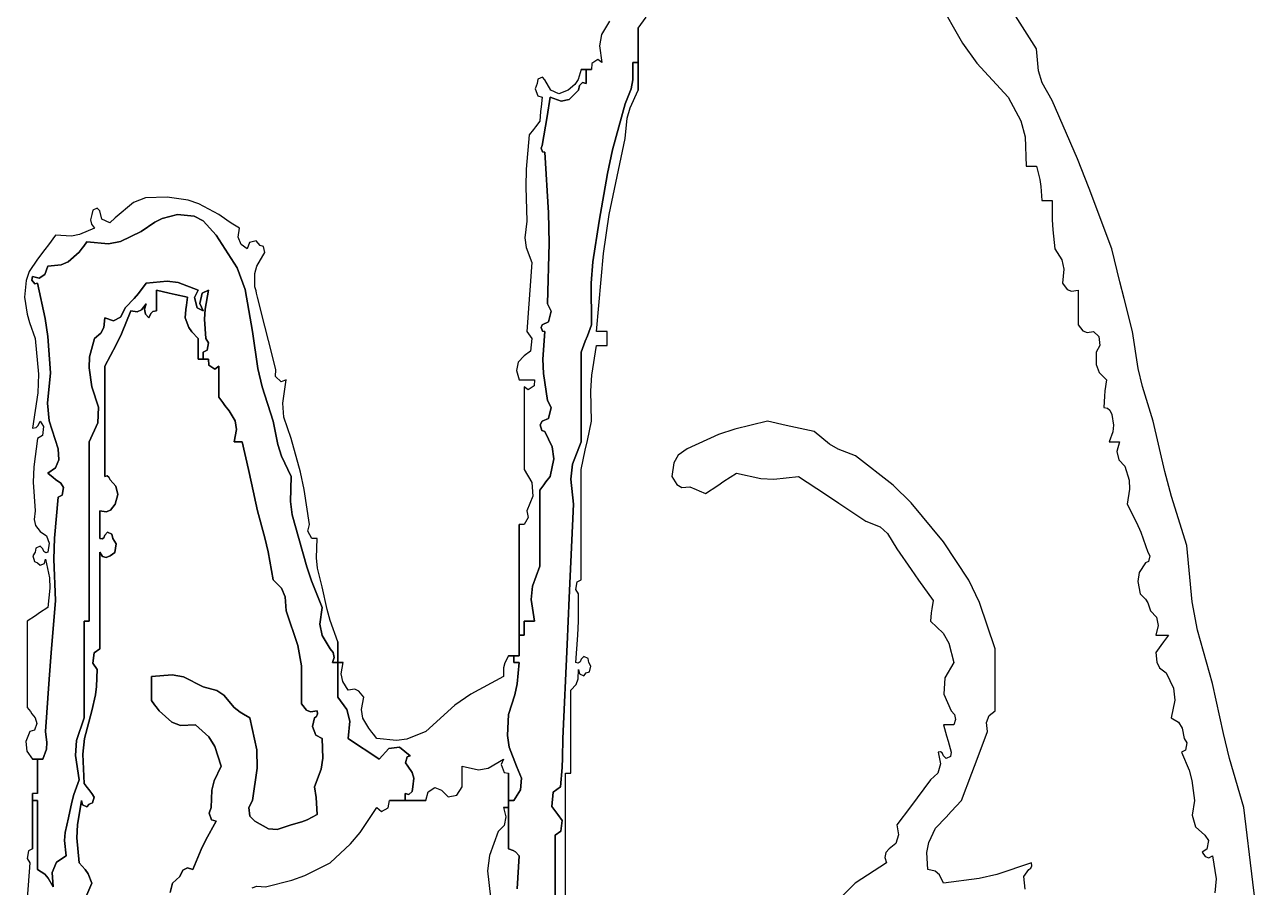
# Model space of a CAD drawing. Extents: x -446699 to 757189, y -606167 to -103070.
# Drawn here: x 82189 to 82951, y -362992 to -362459 of the extents above; entities that cross this region are included whole.
import ezdxf

# ---------------------------------------------------------------- set-up
doc = ezdxf.new("R2010")
doc.units = 0
doc.header["$LTSCALE"] = 1000
doc.header["$MEASUREMENT"] = 0
doc.layers.add('_0', color=7, linetype='Continuous')

# ---------------------------------------------------------------- blocks, each defined once
blk = doc.blocks.new('dianziq11')
for p, q in [((1210008, -133369), (1209595, -132724)), ((1209149, -132948), (1209362, -133321)), ((1206278, -133129), (1206208, -133245)), ((1206527, -133189), (1206598, -133093)), ((1206208, -133245), (1206190, -133343)), ((1206527, -133490), (1206527, -133189)), ((1206527, -133189), (1206527, -133490)), ((1206527, -133490), (1206527, -133189)), ((1206190, -133343), (1206210, -133490)), ((1209362, -133321), (1209487, -133495)), ((1210024, -133563), (1210008, -133369)), ((1206124, -133497), (1206120, -133550)), ((1206176, -133462), (1206124, -133497)), ((1206210, -133490), (1206176, -133462)), ((1206481, -133639), (1206482, -133490)), ((1206482, -133490), (1206481, -133639)), ((1206482, -133490), (1206527, -133490)), ((1206527, -133490), (1206482, -133490)), ((1206482, -133490), (1206527, -133490)), ((1206527, -133490), (1206482, -133490)), ((1206482, -133490), (1206527, -133490)), ((1206527, -133490), (1206482, -133490)), ((1206527, -133731), (1206527, -133490)), ((1206527, -133490), (1206527, -133731)), ((1206527, -133731), (1206527, -133490)), ((1209487, -133495), (1209759, -133791)), ((1206029, -133550), (1206003, -133637)), ((1206075, -133550), (1206029, -133550)), ((1206029, -133550), (1206075, -133550)), ((1206075, -133550), (1206029, -133550)), ((1206120, -133550), (1206075, -133550)), ((1206075, -133550), (1206120, -133550)), ((1206120, -133550), (1206075, -133550)), ((1206075, -133550), (1206075, -133671)), ((1206075, -133671), (1206075, -133550)), ((1206075, -133550), (1206075, -133671)), ((1206075, -133671), (1206075, -133550)), ((1206075, -133550), (1206075, -133671)), ((1206075, -133671), (1206075, -133550)), ((1210055, -133666), (1210024, -133563)), ((1205645, -133671), (1205628, -133719)), ((1205628, -133719), (1205651, -133780)), ((1205652, -133634), (1205645, -133671)), ((1205691, -133617), (1205652, -133634)), ((1205713, -133640), (1205691, -133617)), ((1205765, -133732), (1205713, -133640)), ((1205976, -133680), (1205916, -133731)), ((1206003, -133637), (1205976, -133680)), ((1206014, -133689), (1206007, -133731)), ((1206007, -133731), (1206014, -133689)), ((1206043, -133664), (1206014, -133689)), ((1206014, -133689), (1206043, -133664)), ((1206075, -133671), (1206043, -133664)), ((1206043, -133664), (1206075, -133671)), ((1206414, -133851), (1206466, -133719)), ((1206466, -133719), (1206414, -133851)), ((1206466, -133719), (1206481, -133639)), ((1206481, -133639), (1206466, -133719)), ((1210144, -133821), (1210055, -133666)), ((1205651, -133780), (1205690, -133791)), ((1205690, -133791), (1205681, -133875)), ((1205758, -133791), (1205732, -133960)), ((1205732, -133960), (1205758, -133791)), ((1205855, -133828), (1205758, -133791)), ((1205758, -133791), (1205855, -133828)), ((1205834, -133762), (1205765, -133732)), ((1205916, -133731), (1205834, -133762)), ((1205926, -133811), (1205855, -133828)), ((1205855, -133828), (1205926, -133811)), ((1206007, -133731), (1205926, -133811)), ((1205926, -133811), (1206007, -133731)), ((1206458, -133885), (1206527, -133731)), ((1209759, -133791), (1209871, -133999)), ((1210364, -134330), (1210144, -133821)), ((1205676, -133917), (1205668, -134002)), ((1205681, -133875), (1205676, -133917)), ((1206305, -134253), (1206414, -133851)), ((1206414, -133851), (1206305, -134253)), ((1206433, -133975), (1206458, -133885)), ((1205668, -134002), (1205632, -134050)), ((1205732, -133960), (1205719, -134044)), ((1205719, -134044), (1205732, -133960)), ((1206414, -134152), (1206433, -133975)), ((1209871, -133999), (1209908, -134138)), ((1205577, -134122), (1205551, -134422)), ((1205614, -134074), (1205577, -134122)), ((1205632, -134050), (1205614, -134074)), ((1205719, -134044), (1205690, -134213)), ((1205690, -134213), (1205719, -134044)), ((1209908, -134138), (1209918, -134393)), ((1205690, -134213), (1205680, -134236)), ((1205680, -134236), (1205690, -134213)), ((1205680, -134236), (1205693, -134270)), ((1205693, -134270), (1205680, -134236)), ((1206260, -134459), (1206305, -134253)), ((1206305, -134253), (1206260, -134459)), ((1206275, -134815), (1206414, -134152)), ((1205693, -134270), (1205713, -134273)), ((1205713, -134273), (1205693, -134270)), ((1205713, -134273), (1205745, -134801)), ((1205745, -134801), (1205713, -134273)), ((1210468, -134590), (1210364, -134330)), ((1205551, -134422), (1205547, -134574)), ((1206188, -134875), (1206260, -134459)), ((1206260, -134459), (1206188, -134875)), ((1209918, -134393), (1209954, -134393)), ((1209954, -134393), (1209972, -134393)), ((1209972, -134393), (1210008, -134393)), ((1210008, -134393), (1210037, -134510)), ((1205547, -134574), (1205555, -134875)), ((1210037, -134510), (1210046, -134572)), ((1210046, -134572), (1210053, -134695)), ((1202224, -134670), (1202120, -134711)), ((1202413, -134664), (1202224, -134670)), ((1202598, -134691), (1202413, -134664)), ((1210664, -135116), (1210468, -134590)), ((1201764, -134778), (1201757, -134815)), ((1201802, -134761), (1201764, -134778)), ((1201825, -134785), (1201802, -134761)), ((1201842, -134857), (1201825, -134785)), ((1202120, -134711), (1201960, -134845)), ((1202692, -134722), (1202598, -134691)), ((1202865, -134815), (1202692, -134722)), ((1210053, -134695), (1210089, -134695)), ((1210089, -134695), (1210108, -134695)), ((1210108, -134695), (1210144, -134695)), ((1210144, -134695), (1210145, -134864)), ((1201757, -134815), (1201744, -134862)), ((1201744, -134862), (1201752, -134902)), ((1201752, -134902), (1201780, -134935)), ((1201914, -134889), (1201842, -134857)), ((1201960, -134845), (1201914, -134889)), ((1202306, -134883), (1202186, -134966)), ((1202186, -134966), (1202306, -134883)), ((1202371, -134852), (1202306, -134883)), ((1202306, -134883), (1202371, -134852)), ((1202503, -134815), (1202371, -134852)), ((1202371, -134852), (1202503, -134815)), ((1202649, -134830), (1202503, -134815)), ((1202503, -134815), (1202649, -134830)), ((1202729, -134873), (1202649, -134830)), ((1202649, -134830), (1202729, -134873)), ((1202842, -134996), (1202729, -134873)), ((1202729, -134873), (1202842, -134996)), ((1202935, -134867), (1202865, -134815)), ((1202972, -134891), (1202935, -134867)), ((1203045, -134935), (1202972, -134891)), ((1205555, -134875), (1205539, -135020)), ((1205745, -134801), (1205750, -135068)), ((1205750, -135068), (1205745, -134801)), ((1206132, -135231), (1206188, -134875)), ((1206188, -134875), (1206132, -135231)), ((1206225, -135156), (1206275, -134815)), ((1210145, -134864), (1210150, -134949)), ((1201440, -134996), (1201377, -135080)), ((1201577, -135005), (1201440, -134996)), ((1201649, -134992), (1201577, -135005)), ((1201780, -134935), (1201649, -134992)), ((1202186, -134966), (1202006, -135053)), ((1202006, -135053), (1202186, -134966)), ((1203025, -135283), (1202842, -134996)), ((1202842, -134996), (1203025, -135283)), ((1203035, -135015), (1203045, -134935)), ((1210150, -134949), (1210166, -135116)), ((1201377, -135080), (1201346, -135122)), ((1201671, -135110), (1201644, -135146)), ((1201644, -135146), (1201671, -135110)), ((1201685, -135092), (1201671, -135110)), ((1201671, -135110), (1201685, -135092)), ((1201712, -135056), (1201685, -135092)), ((1201685, -135092), (1201712, -135056)), ((1201903, -135073), (1201712, -135056)), ((1201712, -135056), (1201903, -135073)), ((1202006, -135053), (1201903, -135073)), ((1201903, -135073), (1202006, -135053)), ((1203059, -135079), (1203035, -135015)), ((1203113, -135116), (1203059, -135079)), ((1203134, -135061), (1203113, -135116)), ((1203192, -135046), (1203134, -135061)), ((1203226, -135086), (1203192, -135046)), ((1203254, -135095), (1203226, -135086)), ((1203267, -135147), (1203254, -135095)), ((1205539, -135020), (1205550, -135106)), ((1205550, -135106), (1205600, -135237)), ((1205750, -135068), (1205736, -135598)), ((1205736, -135598), (1205750, -135068)), ((1210166, -135116), (1210229, -135211)), ((1210736, -135405), (1210664, -135116)), ((1201282, -135206), (1201209, -135314)), ((1201346, -135122), (1201282, -135206)), ((1201644, -135146), (1201548, -135230)), ((1201548, -135230), (1201644, -135146)), ((1203197, -135268), (1203249, -135176)), ((1203249, -135176), (1203267, -135147)), ((1206165, -135839), (1206225, -135156)), ((1210229, -135211), (1210247, -135293)), ((1201209, -135314), (1201182, -135393)), ((1201373, -135267), (1201345, -135339)), ((1201345, -135339), (1201373, -135267)), ((1201487, -135257), (1201373, -135267)), ((1201373, -135267), (1201487, -135257)), ((1201548, -135230), (1201487, -135257)), ((1201487, -135257), (1201548, -135230)), ((1203095, -135471), (1203025, -135283)), ((1203025, -135283), (1203095, -135471)), ((1203181, -135333), (1203197, -135268)), ((1203181, -135447), (1203181, -135333)), ((1205600, -135237), (1205582, -135477)), ((1206118, -135415), (1206132, -135231)), ((1206132, -135231), (1206118, -135415)), ((1210247, -135293), (1210234, -135417)), ((1201182, -135393), (1201169, -135538)), ((1201237, -135357), (1201233, -135391)), ((1201233, -135391), (1201237, -135357)), ((1201233, -135391), (1201257, -135423)), ((1201257, -135423), (1201233, -135391)), ((1201297, -135371), (1201237, -135357)), ((1201237, -135357), (1201297, -135371)), ((1201257, -135423), (1201282, -135417)), ((1201282, -135417), (1201257, -135423)), ((1201282, -135417), (1201349, -135724)), ((1201349, -135724), (1201282, -135417)), ((1201345, -135339), (1201297, -135371)), ((1201297, -135371), (1201345, -135339)), ((1202163, -135507), (1202232, -135417)), ((1202232, -135417), (1202163, -135507)), ((1202232, -135417), (1202413, -135398)), ((1202413, -135398), (1202232, -135417)), ((1202413, -135398), (1202509, -135411)), ((1202509, -135411), (1202413, -135398)), ((1202509, -135411), (1202684, -135477)), ((1202684, -135477), (1202509, -135411)), ((1206120, -135779), (1206118, -135415)), ((1206118, -135415), (1206120, -135779)), ((1210234, -135417), (1210276, -135470)), ((1210772, -135550), (1210736, -135405)), ((1201169, -135538), (1201192, -135687)), ((1202051, -135628), (1202127, -135550)), ((1202127, -135550), (1202051, -135628)), ((1202127, -135550), (1202163, -135507)), ((1202163, -135507), (1202127, -135550)), ((1202322, -135550), (1202322, -135477)), ((1202322, -135477), (1202431, -135502)), ((1202431, -135502), (1202322, -135477)), ((1202322, -135477), (1202322, -135550)), ((1202322, -135586), (1202322, -135550)), ((1202322, -135550), (1202322, -135586)), ((1202431, -135502), (1202485, -135514)), ((1202485, -135514), (1202431, -135502)), ((1202485, -135514), (1202593, -135538)), ((1202593, -135538), (1202485, -135514)), ((1202593, -135538), (1202582, -135609)), ((1202582, -135609), (1202593, -135538)), ((1202684, -135477), (1202653, -135541)), ((1202653, -135541), (1202684, -135477)), ((1202653, -135541), (1202675, -135632)), ((1202675, -135632), (1202653, -135541)), ((1202698, -135594), (1202720, -135504)), ((1202720, -135504), (1202698, -135594)), ((1202720, -135504), (1202774, -135477)), ((1202774, -135477), (1202720, -135504)), ((1202774, -135477), (1202745, -135642)), ((1202745, -135642), (1202774, -135477)), ((1203159, -135839), (1203095, -135471)), ((1203095, -135471), (1203159, -135839)), ((1203190, -135484), (1203181, -135447)), ((1203195, -135502), (1203190, -135484)), ((1203204, -135538), (1203195, -135502)), ((1203267, -135791), (1203204, -135538)), ((1205582, -135477), (1205573, -135598)), ((1210276, -135470), (1210313, -135486)), ((1210313, -135486), (1210370, -135477)), ((1210370, -135477), (1210370, -135598)), ((1210845, -135839), (1210772, -135550)), ((1202007, -135713), (1202051, -135628)), ((1202051, -135628), (1202007, -135713)), ((1202015, -135858), (1202096, -135658)), ((1202096, -135658), (1202015, -135858)), ((1202096, -135658), (1202153, -135667)), ((1202153, -135667), (1202096, -135658)), ((1202153, -135667), (1202190, -135650)), ((1202190, -135650), (1202153, -135667)), ((1202190, -135650), (1202232, -135598)), ((1202232, -135598), (1202190, -135650)), ((1202232, -135598), (1202217, -135644)), ((1202217, -135644), (1202232, -135598)), ((1202217, -135644), (1202226, -135687)), ((1202226, -135687), (1202217, -135644)), ((1202290, -135664), (1202322, -135658)), ((1202322, -135658), (1202290, -135664)), ((1202322, -135658), (1202322, -135586)), ((1202322, -135586), (1202322, -135658)), ((1202577, -135646), (1202571, -135718)), ((1202571, -135718), (1202577, -135646)), ((1202582, -135609), (1202577, -135646)), ((1202577, -135646), (1202582, -135609)), ((1202675, -135632), (1202729, -135658)), ((1202729, -135658), (1202675, -135632)), ((1202729, -135658), (1202698, -135594)), ((1202698, -135594), (1202729, -135658)), ((1202745, -135642), (1202740, -135731)), ((1202740, -135731), (1202745, -135642)), ((1205573, -135598), (1205555, -135839)), ((1205736, -135598), (1205769, -135660)), ((1205769, -135660), (1205736, -135598)), ((1210370, -135598), (1210370, -135658)), ((1210370, -135658), (1210370, -135779)), ((1201192, -135687), (1201211, -135761)), ((1201211, -135761), (1201260, -135899)), ((1201349, -135724), (1201372, -135883)), ((1201372, -135883), (1201349, -135724)), ((1201860, -135804), (1201870, -135718)), ((1201870, -135718), (1201860, -135804)), ((1201870, -135718), (1201945, -135744)), ((1201945, -135744), (1201870, -135718)), ((1201945, -135744), (1202007, -135713)), ((1202007, -135713), (1201945, -135744)), ((1202226, -135687), (1202254, -135718)), ((1202254, -135718), (1202226, -135687)), ((1202254, -135718), (1202271, -135681)), ((1202271, -135681), (1202254, -135718)), ((1202271, -135681), (1202290, -135664)), ((1202290, -135664), (1202271, -135681)), ((1202571, -135718), (1202604, -135802)), ((1202604, -135802), (1202571, -135718)), ((1202740, -135731), (1202752, -135899)), ((1202752, -135899), (1202740, -135731)), ((1205745, -135755), (1205690, -135779)), ((1205690, -135779), (1205745, -135755)), ((1205769, -135660), (1205745, -135755)), ((1205745, -135755), (1205769, -135660)), ((1201780, -135899), (1201835, -135854)), ((1201835, -135854), (1201780, -135899)), ((1201835, -135854), (1201860, -135804)), ((1201860, -135804), (1201835, -135854)), ((1201969, -135955), (1202015, -135858)), ((1202015, -135858), (1201969, -135955)), ((1202604, -135802), (1202628, -135841)), ((1202628, -135841), (1202604, -135802)), ((1202628, -135841), (1202684, -135899)), ((1202684, -135899), (1202628, -135841)), ((1203206, -136160), (1203159, -135839)), ((1203159, -135839), (1203206, -136160)), ((1203299, -135917), (1203267, -135791)), ((1205555, -135839), (1205600, -135899)), ((1205690, -135779), (1205680, -135802)), ((1205680, -135802), (1205690, -135779)), ((1205680, -135802), (1205693, -135836)), ((1205693, -135836), (1205680, -135802)), ((1205693, -135836), (1205713, -135839)), ((1205713, -135839), (1205693, -135836)), ((1205713, -135839), (1205695, -136079)), ((1205695, -136079), (1205713, -135839)), ((1206084, -135875), (1206120, -135779)), ((1206120, -135779), (1206084, -135875)), ((1206201, -135839), (1206165, -135839)), ((1206219, -135839), (1206201, -135839)), ((1206256, -135839), (1206219, -135839)), ((1206256, -135887), (1206256, -135839)), ((1210370, -135779), (1210411, -135831)), ((1210411, -135831), (1210449, -135847)), ((1210449, -135847), (1210505, -135839)), ((1210505, -135839), (1210550, -135882)), ((1210895, -136160), (1210845, -135839)), ((1201260, -135899), (1201289, -136210)), ((1201372, -135883), (1201395, -136200)), ((1201395, -136200), (1201372, -135883)), ((1201737, -136058), (1201780, -135899)), ((1201780, -135899), (1201737, -136058)), ((1201870, -136140), (1201969, -135955)), ((1201969, -135955), (1201870, -136140)), ((1202684, -135899), (1202684, -135971)), ((1202684, -135971), (1202684, -135899)), ((1202684, -135971), (1202684, -136008)), ((1202684, -136008), (1202684, -135971)), ((1202752, -135899), (1202776, -135936)), ((1202776, -135936), (1202752, -135899)), ((1202776, -135936), (1202764, -136002)), ((1202764, -136002), (1202776, -135936)), ((1203362, -136170), (1203299, -135917)), ((1205600, -135899), (1205588, -136009)), ((1206029, -136020), (1206066, -135923)), ((1206066, -135923), (1206029, -136020)), ((1206066, -135923), (1206084, -135875)), ((1206084, -135875), (1206066, -135923)), ((1206123, -136219), (1206165, -135959)), ((1206165, -135959), (1206201, -135959)), ((1206201, -135959), (1206219, -135959)), ((1206219, -135959), (1206256, -135959)), ((1206256, -135911), (1206256, -135887)), ((1206256, -135959), (1206256, -135911)), ((1210560, -135960), (1210528, -136020)), ((1210550, -135882), (1210560, -135960)), ((1201732, -136155), (1201737, -136058)), ((1201737, -136058), (1201732, -136155)), ((1202684, -136008), (1202684, -136080)), ((1202684, -136080), (1202684, -136008)), ((1202684, -136080), (1202729, -136080)), ((1202729, -136080), (1202684, -136080)), ((1202684, -136080), (1202729, -136080)), ((1202774, -136080), (1202684, -136080)), ((1202684, -136080), (1202774, -136080)), ((1202774, -136080), (1202684, -136080)), ((1202764, -136002), (1202729, -136020)), ((1202729, -136020), (1202764, -136002)), ((1202729, -136020), (1202729, -136080)), ((1202729, -136080), (1202729, -136020)), ((1202729, -136020), (1202729, -136080)), ((1202729, -136080), (1202729, -136020)), ((1202729, -136020), (1202729, -136080)), ((1202729, -136080), (1202729, -136020)), ((1202729, -136080), (1202774, -136080)), ((1202774, -136080), (1202729, -136080)), ((1202729, -136080), (1202774, -136080)), ((1202774, -136080), (1202779, -136133)), ((1202779, -136133), (1202774, -136080)), ((1205532, -136050), (1205481, -136105)), ((1205588, -136009), (1205532, -136050)), ((1205695, -136079), (1205700, -136205)), ((1205700, -136205), (1205695, -136079)), ((1206029, -136333), (1206029, -136020)), ((1206029, -136020), (1206029, -136333)), ((1210528, -136020), (1210528, -136127)), ((1201757, -136321), (1201732, -136155)), ((1201732, -136155), (1201757, -136321)), ((1201870, -136525), (1201870, -136140)), ((1201870, -136140), (1201870, -136525)), ((1202779, -136133), (1202830, -136168)), ((1202830, -136168), (1202779, -136133)), ((1202830, -136168), (1202865, -136140)), ((1202865, -136140), (1202830, -136168)), ((1202865, -136140), (1202865, -136248)), ((1202865, -136248), (1202865, -136140)), ((1203243, -136320), (1203206, -136160)), ((1203206, -136160), (1203243, -136320)), ((1203360, -136230), (1203362, -136170)), ((1205481, -136105), (1205465, -136178)), ((1205465, -136178), (1205487, -136260)), ((1210528, -136127), (1210554, -136195)), ((1210554, -136195), (1210618, -136260)), ((1210932, -136319), (1210895, -136160)), ((1201289, -136210), (1201285, -136375)), ((1201395, -136200), (1201368, -136465)), ((1201368, -136465), (1201395, -136200)), ((1202865, -136248), (1202865, -136303)), ((1202865, -136303), (1202865, -136248)), ((1202865, -136303), (1202865, -136411)), ((1202865, -136411), (1202865, -136303)), ((1203409, -136279), (1203360, -136230)), ((1203452, -136260), (1203409, -136279)), ((1203423, -136463), (1203452, -136260)), ((1205487, -136260), (1205541, -136260)), ((1205541, -136260), (1205568, -136260)), ((1205568, -136260), (1205623, -136260)), ((1205623, -136260), (1205618, -136314)), ((1205700, -136205), (1205736, -136441)), ((1205736, -136441), (1205700, -136205)), ((1206114, -136356), (1206123, -136219)), ((1210618, -136260), (1210605, -136356)), ((1201285, -136375), (1201237, -136682)), ((1201815, -136498), (1201757, -136321)), ((1201757, -136321), (1201815, -136498)), ((1202865, -136411), (1202901, -136459)), ((1202901, -136459), (1202865, -136411)), ((1203339, -136622), (1203243, -136320)), ((1203243, -136320), (1203339, -136622)), ((1205567, -136348), (1205532, -136321)), ((1205532, -136321), (1205532, -136610)), ((1205618, -136314), (1205567, -136348)), ((1206029, -136489), (1206029, -136333)), ((1206029, -136333), (1206029, -136489)), ((1206120, -136622), (1206114, -136356)), ((1210601, -136404), (1210596, -136501)), ((1210605, -136356), (1210601, -136404)), ((1211025, -136622), (1210932, -136319)), ((1201368, -136465), (1201384, -136617)), ((1201384, -136617), (1201368, -136465)), ((1201808, -136637), (1201815, -136498)), ((1201815, -136498), (1201808, -136637)), ((1202901, -136459), (1202919, -136483)), ((1202919, -136483), (1202901, -136459)), ((1202919, -136483), (1202955, -136532)), ((1202955, -136532), (1202919, -136483)), ((1203434, -136585), (1203423, -136463)), ((1205736, -136441), (1205769, -136503)), ((1205769, -136503), (1205736, -136441)), ((1205769, -136503), (1205745, -136598)), ((1205745, -136598), (1205769, -136503)), ((1206029, -136803), (1206029, -136489)), ((1206029, -136489), (1206029, -136803)), ((1210596, -136501), (1210628, -136507)), ((1210628, -136507), (1210647, -136524)), ((1201288, -136659), (1201305, -136622)), ((1201305, -136622), (1201335, -136668)), ((1201384, -136617), (1201463, -136863)), ((1201463, -136863), (1201384, -136617)), ((1201870, -136718), (1201870, -136525)), ((1201870, -136525), (1201870, -136718)), ((1202955, -136532), (1203008, -136618)), ((1203008, -136618), (1202955, -136532)), ((1203008, -136618), (1203021, -136695)), ((1203021, -136695), (1203008, -136618)), ((1203380, -136825), (1203339, -136622)), ((1203339, -136622), (1203380, -136825)), ((1203498, -136772), (1203434, -136585)), ((1205532, -136610), (1205532, -136754)), ((1205690, -136622), (1205672, -136652)), ((1205672, -136652), (1205690, -136622)), ((1205745, -136598), (1205690, -136622)), ((1205690, -136622), (1205745, -136598)), ((1206084, -136790), (1206120, -136622)), ((1207657, -136622), (1207372, -136690)), ((1207820, -136658), (1207657, -136622)), ((1210647, -136524), (1210664, -136562)), ((1210664, -136562), (1210678, -136657)), ((1211127, -137062), (1211025, -136622)), ((1201237, -136682), (1201269, -136676)), ((1201269, -136676), (1201288, -136659)), ((1201335, -136668), (1201324, -136745)), ((1201734, -136803), (1201808, -136637)), ((1201808, -136637), (1201734, -136803)), ((1201870, -137104), (1201870, -136718)), ((1201870, -136718), (1201870, -137104)), ((1203021, -136695), (1203000, -136803)), ((1203000, -136803), (1203021, -136695)), ((1205672, -136652), (1205685, -136703)), ((1205685, -136703), (1205672, -136652)), ((1205685, -136703), (1205713, -136712)), ((1205713, -136712), (1205685, -136703)), ((1205713, -136712), (1205778, -136845)), ((1205778, -136845), (1205713, -136712)), ((1207372, -136690), (1207230, -136739)), ((1207901, -136676), (1207820, -136658)), ((1208064, -136712), (1207901, -136676)), ((1208199, -136822), (1208064, -136712)), ((1210673, -136715), (1210641, -136803)), ((1210678, -136657), (1210673, -136715)), ((1201282, -136772), (1201248, -137021)), ((1201324, -136745), (1201282, -136772)), ((1201734, -137429), (1201734, -136803)), ((1201734, -136803), (1201734, -137429)), ((1203000, -136803), (1203027, -136803)), ((1203027, -136803), (1203000, -136803)), ((1203027, -136803), (1203041, -136803)), ((1203041, -136803), (1203027, -136803)), ((1203041, -136803), (1203068, -136803)), ((1203068, -136803), (1203041, -136803)), ((1203068, -136803), (1203124, -137043)), ((1203124, -137043), (1203068, -136803)), ((1203413, -136926), (1203380, -136825)), ((1203380, -136825), (1203413, -136926)), ((1203578, -137066), (1203498, -136772)), ((1205532, -136754), (1205532, -137043)), ((1205955, -136998), (1206029, -136803)), ((1206029, -136803), (1205955, -136998)), ((1206066, -136875), (1206084, -136790)), ((1207230, -136739), (1206956, -136863)), ((1208274, -136866), (1208199, -136822)), ((1210641, -136803), (1210677, -136803)), ((1210677, -136803), (1210695, -136803)), ((1210695, -136803), (1210731, -136803)), ((1210731, -136803), (1210710, -136885)), ((1201463, -136863), (1201468, -136960)), ((1201468, -136960), (1201463, -136863)), ((1203498, -137104), (1203413, -136926)), ((1203413, -136926), (1203498, -137104)), ((1205778, -136845), (1205790, -136951)), ((1205790, -136951), (1205778, -136845)), ((1206029, -137043), (1206066, -136875)), ((1206876, -136919), (1206839, -136986)), ((1206956, -136863), (1206876, -136919)), ((1208426, -136923), (1208274, -136866)), ((1208755, -137179), (1208426, -136923)), ((1210710, -136885), (1210725, -136958)), ((1201248, -137021), (1201243, -137153)), ((1201438, -137030), (1201373, -137074)), ((1201373, -137074), (1201438, -137030)), ((1201468, -136960), (1201438, -137030)), ((1201438, -137030), (1201468, -136960)), ((1203124, -137043), (1203151, -137163)), ((1203151, -137163), (1203124, -137043)), ((1205532, -137043), (1205599, -137158)), ((1205790, -136951), (1205758, -137104)), ((1205758, -137104), (1205790, -136951)), ((1205939, -137127), (1205955, -136998)), ((1205955, -136998), (1205939, -137127)), ((1206029, -137429), (1206029, -137043)), ((1206839, -136986), (1206821, -137104)), ((1210725, -136958), (1210777, -137013)), ((1210777, -137013), (1210815, -137136)), ((1201243, -137153), (1201260, -137405)), ((1201373, -137074), (1201417, -137112)), ((1201417, -137112), (1201373, -137074)), ((1201417, -137112), (1201439, -137131)), ((1201439, -137131), (1201417, -137112)), ((1201439, -137131), (1201486, -137164)), ((1201486, -137164), (1201439, -137131)), ((1201486, -137164), (1201510, -137201)), ((1201510, -137201), (1201486, -137164)), ((1201890, -137100), (1201870, -137104)), ((1201870, -137104), (1201890, -137100)), ((1201905, -137110), (1201890, -137100)), ((1201890, -137100), (1201905, -137110)), ((1201915, -137134), (1201905, -137110)), ((1201905, -137110), (1201915, -137134)), ((1201966, -137189), (1201915, -137134)), ((1201915, -137134), (1201966, -137189)), ((1203151, -137163), (1203204, -137405)), ((1203204, -137405), (1203151, -137163)), ((1203492, -137323), (1203498, -137104)), ((1203498, -137104), (1203492, -137323)), ((1203610, -137219), (1203578, -137066)), ((1205599, -137158), (1205607, -137277)), ((1205722, -137152), (1205704, -137176)), ((1205704, -137176), (1205722, -137152)), ((1205758, -137104), (1205722, -137152)), ((1205722, -137152), (1205758, -137104)), ((1205962, -137345), (1205939, -137127)), ((1205939, -137127), (1205962, -137345)), ((1206821, -137104), (1206865, -137174)), ((1207223, -137182), (1207277, -137145)), ((1207277, -137145), (1207386, -137074)), ((1207386, -137074), (1207600, -137121)), ((1207600, -137121), (1207712, -137127)), ((1207712, -137127), (1207928, -137104)), ((1207928, -137104), (1208164, -137260)), ((1210815, -137136), (1210820, -137215)), ((1211186, -137280), (1211127, -137062)), ((1201498, -137267), (1201463, -137284)), ((1201463, -137284), (1201498, -137267)), ((1201510, -137201), (1201498, -137267)), ((1201498, -137267), (1201510, -137201)), ((1201960, -137345), (1201982, -137262)), ((1201982, -137262), (1201960, -137345)), ((1201982, -137262), (1201966, -137189)), ((1201966, -137189), (1201982, -137262)), ((1203656, -137525), (1203610, -137219)), ((1205704, -137176), (1205668, -137224)), ((1205668, -137224), (1205704, -137176)), ((1205668, -137224), (1205668, -137489)), ((1205668, -137489), (1205668, -137224)), ((1206865, -137174), (1206910, -137200)), ((1206910, -137200), (1206979, -137194)), ((1206979, -137194), (1207033, -137218)), ((1207033, -137218), (1207060, -137230)), ((1207060, -137230), (1207115, -137254)), ((1207115, -137254), (1207223, -137182)), ((1208164, -137260), (1208281, -137338)), ((1208912, -137333), (1208755, -137179)), ((1210820, -137215), (1210799, -137345)), ((1201463, -137284), (1201430, -137643)), ((1201430, -137643), (1201463, -137284)), ((1201919, -137397), (1201960, -137345)), ((1201960, -137345), (1201919, -137397)), ((1203507, -137440), (1203492, -137323)), ((1203492, -137323), (1203507, -137440)), ((1205607, -137277), (1205555, -137405)), ((1205925, -138164), (1205962, -137345)), ((1205962, -137345), (1205925, -138164)), ((1208281, -137338), (1208516, -137495)), ((1209194, -137676), (1208912, -137333)), ((1210799, -137345), (1210881, -137505)), ((1211319, -137706), (1211186, -137280)), ((1201260, -137405), (1201252, -137480)), ((1201252, -137480), (1201265, -137531)), ((1201734, -137742), (1201734, -137429)), ((1201734, -137429), (1201734, -137742)), ((1201825, -137501), (1201825, -137405)), ((1201825, -137405), (1201882, -137413)), ((1201882, -137413), (1201825, -137405)), ((1201825, -137405), (1201825, -137501)), ((1201882, -137413), (1201919, -137397)), ((1201919, -137397), (1201882, -137413)), ((1203204, -137405), (1203268, -137641)), ((1203268, -137641), (1203204, -137405)), ((1203565, -137646), (1203507, -137440)), ((1203507, -137440), (1203565, -137646)), ((1205566, -137463), (1205532, -137524)), ((1205555, -137405), (1205566, -137463)), ((1206029, -137622), (1206029, -137429)), ((1201265, -137531), (1201305, -137586)), ((1201305, -137586), (1201359, -137622)), ((1201825, -137549), (1201825, -137501)), ((1201825, -137501), (1201825, -137549)), ((1201825, -137646), (1201825, -137549)), ((1201825, -137549), (1201825, -137646)), ((1201892, -137592), (1201870, -137616)), ((1201870, -137616), (1201892, -137592)), ((1201931, -137609), (1201892, -137592)), ((1201892, -137592), (1201931, -137609)), ((1203643, -137583), (1203656, -137525)), ((1203678, -137645), (1203643, -137583)), ((1205532, -137524), (1205487, -137525)), ((1205487, -137525), (1205487, -138489)), ((1205487, -138489), (1205487, -137525)), ((1205487, -137525), (1205487, -138489)), ((1205668, -137489), (1205668, -137622)), ((1205668, -137622), (1205668, -137489)), ((1208516, -137495), (1208641, -137544)), ((1208641, -137544), (1208706, -137601)), ((1210881, -137505), (1210918, -137591)), ((1210918, -137591), (1210980, -137766)), ((1201359, -137622), (1201383, -137687)), ((1201383, -137687), (1201373, -137766)), ((1201430, -137643), (1201425, -137827)), ((1201425, -137827), (1201430, -137643)), ((1201845, -137649), (1201825, -137646)), ((1201825, -137646), (1201845, -137649)), ((1201860, -137639), (1201845, -137649)), ((1201845, -137649), (1201860, -137639)), ((1201870, -137616), (1201860, -137639)), ((1201860, -137639), (1201870, -137616)), ((1201938, -137646), (1201931, -137609)), ((1201931, -137609), (1201938, -137646)), ((1201968, -137692), (1201938, -137646)), ((1201938, -137646), (1201968, -137692)), ((1201956, -137769), (1201968, -137692)), ((1201968, -137692), (1201956, -137769)), ((1203268, -137641), (1203296, -137762)), ((1203296, -137762), (1203268, -137641)), ((1203633, -137894), (1203565, -137646)), ((1203565, -137646), (1203633, -137894)), ((1203724, -137646), (1203678, -137645)), ((1203719, -137816), (1203724, -137646)), ((1205668, -137622), (1205668, -137887)), ((1205668, -137887), (1205668, -137622)), ((1206029, -138007), (1206029, -137622)), ((1208706, -137601), (1208787, -137736)), ((1209415, -138010), (1209194, -137676)), ((1201260, -137766), (1201242, -137796)), ((1201242, -137796), (1201254, -137847)), ((1201267, -137729), (1201260, -137766)), ((1201305, -137712), (1201267, -137729)), ((1201327, -137736), (1201305, -137712)), ((1201337, -137760), (1201327, -137736)), ((1201353, -137770), (1201337, -137760)), ((1201373, -137766), (1201353, -137770)), ((1201734, -138368), (1201734, -137742)), ((1201734, -137742), (1201734, -138368)), ((1201825, -138103), (1201825, -137766)), ((1201825, -137766), (1201850, -137803)), ((1201850, -137803), (1201825, -137766)), ((1201825, -137766), (1201825, -138103)), ((1201850, -137803), (1201880, -137813)), ((1201880, -137813), (1201850, -137803)), ((1201880, -137813), (1201915, -137796)), ((1201915, -137796), (1201880, -137813)), ((1201915, -137796), (1201956, -137769)), ((1201956, -137769), (1201915, -137796)), ((1203296, -137762), (1203339, -138007)), ((1203339, -138007), (1203296, -137762)), ((1208787, -137736), (1208913, -137918)), ((1210980, -137766), (1210998, -137796)), ((1210998, -137796), (1210985, -137847)), ((1211366, -138199), (1211319, -137706)), ((1201254, -137847), (1201282, -137857)), ((1201282, -137857), (1201304, -137880)), ((1201304, -137880), (1201343, -137863)), ((1201343, -137863), (1201350, -137826)), ((1201350, -137826), (1201385, -137989)), ((1201425, -137827), (1201440, -138188)), ((1201440, -138188), (1201425, -137827)), ((1203674, -138016), (1203633, -137894)), ((1203633, -137894), (1203674, -138016)), ((1203728, -137906), (1203719, -137816)), ((1203769, -138067), (1203728, -137906)), ((1205668, -137887), (1205605, -138062)), ((1205605, -138062), (1205668, -137887)), ((1208913, -137918), (1208976, -138009)), ((1210958, -137857), (1210905, -137943)), ((1210985, -137847), (1210958, -137857)), ((1201385, -137989), (1201390, -138081)), ((1203339, -138007), (1203414, -138081)), ((1203414, -138081), (1203339, -138007)), ((1203769, -138248), (1203674, -138016)), ((1203674, -138016), (1203769, -138248)), ((1205982, -138090), (1205994, -138024)), ((1205994, -138024), (1206029, -138007)), ((1208976, -138009), (1209104, -138188)), ((1209509, -138204), (1209415, -138010)), ((1210905, -137943), (1210892, -138020)), ((1210892, -138020), (1210912, -138128)), ((1201390, -138081), (1201373, -138248)), ((1201825, -138272), (1201825, -138103)), ((1201825, -138103), (1201825, -138272)), ((1203414, -138081), (1203445, -138155)), ((1203445, -138155), (1203414, -138081)), ((1203812, -138265), (1203769, -138067)), ((1205605, -138062), (1205594, -138178)), ((1205594, -138178), (1205605, -138062)), ((1206007, -138128), (1205982, -138090)), ((1206006, -138369), (1206007, -138128)), ((1210912, -138128), (1210958, -138175)), ((1201440, -138188), (1201401, -138645)), ((1201401, -138645), (1201440, -138188)), ((1203445, -138155), (1203452, -138278)), ((1203452, -138278), (1203445, -138155)), ((1205594, -138178), (1205623, -138368)), ((1205623, -138368), (1205594, -138178)), ((1205907, -138573), (1205925, -138164)), ((1205925, -138164), (1205907, -138573)), ((1209104, -138188), (1209092, -138259)), ((1209646, -138609), (1209509, -138204)), ((1210958, -138175), (1210978, -138208)), ((1210978, -138208), (1211003, -138278)), ((1211413, -138446), (1211366, -138199)), ((1201264, -138320), (1201192, -138368)), ((1201300, -138296), (1201264, -138320)), ((1201373, -138248), (1201300, -138296)), ((1201825, -138609), (1201825, -138272)), ((1201825, -138272), (1201825, -138609)), ((1203452, -138278), (1203556, -138581)), ((1203556, -138581), (1203452, -138278)), ((1203748, -138394), (1203769, -138248)), ((1203769, -138248), (1203748, -138394)), ((1203839, -138363), (1203812, -138265)), ((1209088, -138296), (1209081, -138368)), ((1209092, -138259), (1209088, -138296)), ((1211003, -138278), (1211054, -138333)), ((1211054, -138333), (1211070, -138406)), ((1201192, -138368), (1201192, -138670)), ((1201689, -138706), (1201689, -138368)), ((1201689, -138368), (1201707, -138368)), ((1201707, -138368), (1201689, -138368)), ((1201689, -138368), (1201689, -138706)), ((1201707, -138368), (1201716, -138368)), ((1201716, -138368), (1201707, -138368)), ((1201716, -138368), (1201734, -138368)), ((1201734, -138368), (1201716, -138368)), ((1203767, -138493), (1203748, -138394)), ((1203748, -138394), (1203767, -138493)), ((1203904, -138549), (1203839, -138363)), ((1205568, -138368), (1205532, -138368)), ((1205532, -138368), (1205532, -138417)), ((1205532, -138417), (1205532, -138368)), ((1205532, -138368), (1205568, -138368)), ((1205532, -138417), (1205532, -138441)), ((1205532, -138441), (1205532, -138417)), ((1205532, -138441), (1205532, -138489)), ((1205532, -138489), (1205532, -138441)), ((1205586, -138368), (1205568, -138368)), ((1205568, -138368), (1205586, -138368)), ((1205623, -138368), (1205586, -138368)), ((1205586, -138368), (1205623, -138368)), ((1206001, -138490), (1206006, -138369)), ((1209081, -138368), (1209193, -138472)), ((1211070, -138406), (1211048, -138489)), ((1211545, -138911), (1211413, -138446)), ((1203837, -138609), (1203767, -138493)), ((1203767, -138493), (1203837, -138609)), ((1203904, -138730), (1203904, -138549)), ((1203904, -138549), (1203904, -138730)), ((1203904, -138730), (1203904, -138549)), ((1205532, -138489), (1205487, -138489)), ((1205487, -138489), (1205532, -138489)), ((1205532, -138489), (1205487, -138489)), ((1205487, -138489), (1205487, -138670)), ((1205487, -138670), (1205487, -138489)), ((1205487, -138489), (1205487, -138670)), ((1205487, -138489), (1205532, -138489)), ((1205532, -138489), (1205487, -138489)), ((1205487, -138489), (1205532, -138489)), ((1205984, -138730), (1206001, -138490)), ((1209193, -138472), (1209242, -138559)), ((1209242, -138559), (1209285, -138730)), ((1211048, -138489), (1211093, -138489)), ((1211093, -138489), (1211116, -138489)), ((1211116, -138549), (1211093, -138579)), ((1211116, -138489), (1211161, -138489)), ((1211161, -138489), (1211116, -138549)), ((1201192, -138670), (1201192, -138820)), ((1201401, -138645), (1201383, -138874)), ((1201383, -138874), (1201401, -138645)), ((1201765, -138736), (1201776, -138644)), ((1201776, -138644), (1201765, -138736)), ((1201776, -138644), (1201825, -138609)), ((1201825, -138609), (1201776, -138644)), ((1203556, -138581), (1203586, -138758)), ((1203586, -138758), (1203556, -138581)), ((1203865, -138641), (1203837, -138609)), ((1203837, -138609), (1203865, -138641)), ((1203873, -138684), (1203865, -138641)), ((1203865, -138641), (1203873, -138684)), ((1205396, -138670), (1205363, -138732)), ((1205442, -138670), (1205396, -138670)), ((1205396, -138670), (1205442, -138670)), ((1205442, -138670), (1205396, -138670)), ((1205487, -138670), (1205442, -138670)), ((1205442, -138670), (1205487, -138670)), ((1205487, -138670), (1205442, -138670)), ((1205442, -138670), (1205442, -138730)), ((1205442, -138730), (1205442, -138670)), ((1205442, -138670), (1205442, -138730)), ((1205442, -138730), (1205442, -138670)), ((1205442, -138670), (1205442, -138730)), ((1205442, -138730), (1205442, -138670)), ((1205871, -139392), (1205907, -138573)), ((1205907, -138573), (1205871, -139392)), ((1209646, -138826), (1209646, -138609)), ((1211093, -138579), (1211048, -138640)), ((1211048, -138640), (1211057, -138726)), ((1201689, -138874), (1201689, -138706)), ((1201689, -138706), (1201689, -138874)), ((1201802, -138790), (1201765, -138736)), ((1201765, -138736), (1201802, -138790)), ((1203586, -138758), (1203588, -139091)), ((1203588, -139091), (1203586, -138758)), ((1203859, -138730), (1203873, -138684)), ((1203873, -138684), (1203859, -138730)), ((1203904, -138730), (1203859, -138730)), ((1203859, -138730), (1203904, -138730)), ((1203904, -138730), (1203859, -138730)), ((1203859, -138730), (1203904, -138730)), ((1203904, -138730), (1203859, -138730)), ((1203859, -138730), (1203904, -138730)), ((1203950, -138730), (1203904, -138730)), ((1203904, -138730), (1203950, -138730)), ((1203950, -138730), (1203904, -138730)), ((1203904, -138730), (1203904, -139031)), ((1203904, -139031), (1203904, -138730)), ((1203904, -138730), (1203904, -139031)), ((1203904, -139031), (1203904, -138730)), ((1203904, -138730), (1203904, -139031)), ((1203904, -139031), (1203904, -138730)), ((1203935, -138827), (1203950, -138730)), ((1205353, -138774), (1205351, -138850)), ((1205363, -138732), (1205353, -138774)), ((1205442, -138730), (1205460, -138730)), ((1205460, -138730), (1205442, -138730)), ((1205460, -138730), (1205469, -138730)), ((1205469, -138730), (1205460, -138730)), ((1205469, -138730), (1205487, -138730)), ((1205487, -138730), (1205469, -138730)), ((1205487, -138730), (1205471, -138916)), ((1205471, -138916), (1205487, -138730)), ((1206004, -138734), (1205984, -138730)), ((1206020, -138723), (1206004, -138734)), ((1206029, -138700), (1206020, -138723)), ((1206052, -138676), (1206029, -138700)), ((1206090, -138693), (1206052, -138676)), ((1206097, -138730), (1206090, -138693)), ((1206115, -138760), (1206097, -138730)), ((1206102, -138811), (1206115, -138760)), ((1209285, -138730), (1209206, -138863)), ((1211057, -138726), (1211082, -138776)), ((1211082, -138776), (1211138, -138820)), ((1201192, -138820), (1201192, -139121)), ((1201383, -138874), (1201350, -139332)), ((1201350, -139332), (1201383, -138874)), ((1201689, -139212), (1201689, -138874)), ((1201689, -138874), (1201689, -139212)), ((1201797, -138937), (1201802, -138790)), ((1201802, -138790), (1201797, -138937)), ((1202459, -138836), (1202277, -138850)), ((1202277, -138850), (1202459, -138836)), ((1202277, -138850), (1202277, -138935)), ((1202277, -138935), (1202277, -138850)), ((1202558, -138855), (1202459, -138836)), ((1202459, -138836), (1202558, -138855)), ((1202729, -138941), (1202558, -138855)), ((1202558, -138855), (1202729, -138941)), ((1203948, -138894), (1203935, -138827)), ((1205351, -138850), (1205066, -139004)), ((1205986, -138920), (1206005, -138871)), ((1206005, -138871), (1206007, -138790)), ((1206007, -138790), (1206014, -138827)), ((1206014, -138827), (1206052, -138844)), ((1206052, -138844), (1206075, -138820)), ((1206075, -138820), (1206102, -138811)), ((1209206, -138863), (1209198, -139005)), ((1209646, -138935), (1209646, -138826)), ((1211138, -138820), (1211204, -138953)), ((1201788, -139011), (1201797, -138937)), ((1201797, -138937), (1201788, -139011)), ((1202277, -138935), (1202277, -138977)), ((1202277, -138977), (1202277, -138935)), ((1202277, -138977), (1202277, -139061)), ((1202277, -139061), (1202277, -138977)), ((1202848, -138972), (1202729, -138941)), ((1202729, -138941), (1202848, -138972)), ((1202910, -139013), (1202848, -138972)), ((1202848, -138972), (1202910, -139013)), ((1203995, -138971), (1203948, -138894)), ((1204052, -138962), (1203995, -138971)), ((1204089, -138979), (1204052, -138962)), ((1204131, -139031), (1204089, -138979)), ((1205471, -138916), (1205452, -139010)), ((1205452, -139010), (1205471, -138916)), ((1205939, -138971), (1205986, -138920)), ((1205939, -139260), (1205939, -138971)), ((1209646, -139151), (1209646, -138935)), ((1211204, -138953), (1211216, -139059)), ((1211639, -139350), (1211545, -138911)), ((1201757, -139151), (1201788, -139011)), ((1201788, -139011), (1201757, -139151)), ((1202277, -139061), (1202304, -139097)), ((1202304, -139097), (1202277, -139061)), ((1202304, -139097), (1202318, -139115)), ((1202318, -139115), (1202304, -139097)), ((1203000, -139121), (1202910, -139013)), ((1202910, -139013), (1203000, -139121)), ((1203588, -139091), (1203630, -139144)), ((1203630, -139144), (1203588, -139091)), ((1203904, -139031), (1203984, -139140)), ((1203984, -139140), (1203904, -139031)), ((1204110, -139139), (1204131, -139031)), ((1204927, -139102), (1204673, -139332)), ((1205066, -139004), (1204927, -139102)), ((1205452, -139010), (1205396, -139182)), ((1205396, -139182), (1205452, -139010)), ((1209198, -139005), (1209262, -139151)), ((1211216, -139059), (1211184, -139212)), ((1201192, -139121), (1201219, -139157)), ((1201219, -139157), (1201232, -139176)), ((1201232, -139176), (1201260, -139212)), ((1201691, -139391), (1201757, -139151)), ((1201757, -139151), (1201691, -139391)), ((1202318, -139115), (1202345, -139151)), ((1202345, -139151), (1202318, -139115)), ((1202345, -139151), (1202454, -139249)), ((1202454, -139249), (1202345, -139151)), ((1203053, -139162), (1203000, -139121)), ((1203000, -139121), (1203053, -139162)), ((1203080, -139180), (1203053, -139162)), ((1203053, -139162), (1203080, -139180)), ((1203136, -139212), (1203080, -139180)), ((1203080, -139180), (1203136, -139212)), ((1203630, -139144), (1203667, -139160)), ((1203667, -139160), (1203630, -139144)), ((1203667, -139160), (1203724, -139151)), ((1203724, -139151), (1203667, -139160)), ((1203719, -139199), (1203701, -139212)), ((1203701, -139212), (1203719, -139199)), ((1203726, -139178), (1203719, -139199)), ((1203719, -139199), (1203726, -139178)), ((1203724, -139151), (1203726, -139178)), ((1203726, -139178), (1203724, -139151)), ((1203984, -139140), (1204010, -139241)), ((1204010, -139241), (1203984, -139140)), ((1204123, -139216), (1204110, -139139)), ((1205396, -139182), (1205386, -139365)), ((1205386, -139365), (1205396, -139182)), ((1209262, -139151), (1209291, -139183)), ((1209291, -139183), (1209299, -139226)), ((1209571, -139252), (1209594, -139191)), ((1209594, -139191), (1209646, -139151)), ((1201277, -139261), (1201254, -139321)), ((1201260, -139212), (1201277, -139261)), ((1201622, -139411), (1201689, -139212)), ((1201689, -139212), (1201622, -139411)), ((1202454, -139249), (1202530, -139278)), ((1202530, -139278), (1202454, -139249)), ((1202530, -139278), (1202661, -139272)), ((1202661, -139272), (1202530, -139278)), ((1202661, -139272), (1202777, -139379)), ((1202777, -139379), (1202661, -139272)), ((1203196, -139490), (1203136, -139212)), ((1203136, -139212), (1203196, -139490)), ((1203701, -139212), (1203684, -139289)), ((1203684, -139289), (1203701, -139212)), ((1203684, -139289), (1203712, -139364)), ((1203712, -139364), (1203684, -139289)), ((1204010, -139241), (1203995, -139392)), ((1203995, -139392), (1204010, -139241)), ((1204176, -139302), (1204123, -139216)), ((1204203, -139338), (1204176, -139302)), ((1205939, -139404), (1205939, -139260)), ((1209230, -139272), (1209194, -139272)), ((1209194, -139272), (1209221, -139368)), ((1209249, -139272), (1209230, -139272)), ((1209285, -139272), (1209249, -139272)), ((1209299, -139226), (1209285, -139272)), ((1209579, -139332), (1209571, -139252)), ((1211184, -139212), (1211248, -139250)), ((1211248, -139250), (1211280, -139301)), ((1211280, -139301), (1211297, -139392)), ((1201214, -139332), (1201180, -139418)), ((1201180, -139418), (1201188, -139502)), ((1201254, -139321), (1201214, -139332)), ((1201350, -139332), (1201364, -139427)), ((1201364, -139427), (1201350, -139332)), ((1201612, -139540), (1201622, -139411)), ((1201622, -139411), (1201612, -139540)), ((1201676, -139529), (1201691, -139391)), ((1201691, -139391), (1201676, -139529)), ((1202777, -139379), (1202829, -139462)), ((1202829, -139462), (1202777, -139379)), ((1203712, -139364), (1203769, -139392)), ((1203769, -139392), (1203712, -139364)), ((1203769, -139392), (1203775, -139565)), ((1203775, -139565), (1203769, -139392)), ((1203995, -139392), (1204103, -139465)), ((1204103, -139465), (1203995, -139392)), ((1204216, -139356), (1204203, -139338)), ((1204244, -139392), (1204216, -139356)), ((1204416, -139410), (1204244, -139392)), ((1204507, -139397), (1204416, -139410)), ((1204673, -139332), (1204507, -139397)), ((1205386, -139365), (1205402, -139469)), ((1205402, -139469), (1205386, -139365)), ((1205868, -139561), (1205871, -139392)), ((1205871, -139392), (1205868, -139561)), ((1205939, -139694), (1205939, -139404)), ((1209221, -139368), (1209235, -139416)), ((1209235, -139416), (1209262, -139513)), ((1209488, -139573), (1209579, -139332)), ((1211297, -139392), (1211320, -139431)), ((1211693, -139568), (1211639, -139350)), ((1201188, -139502), (1201237, -139573)), ((1201359, -139486), (1201327, -139573)), ((1201327, -139573), (1201359, -139486)), ((1201364, -139427), (1201359, -139486)), ((1201359, -139486), (1201364, -139427)), ((1201689, -139784), (1201676, -139529)), ((1201676, -139529), (1201689, -139784)), ((1202829, -139462), (1202887, -139633)), ((1202887, -139633), (1202829, -139462)), ((1203201, -139651), (1203196, -139490)), ((1203196, -139490), (1203201, -139651)), ((1204103, -139465), (1204158, -139501)), ((1204158, -139501), (1204103, -139465)), ((1204158, -139501), (1204266, -139573)), ((1204266, -139573), (1204158, -139501)), ((1204266, -139573), (1204349, -139479)), ((1204349, -139479), (1204266, -139573)), ((1204349, -139479), (1204444, -139468)), ((1204444, -139468), (1204349, -139479)), ((1204444, -139468), (1204537, -139543)), ((1204537, -139543), (1204444, -139468)), ((1205402, -139469), (1205464, -139633)), ((1205464, -139633), (1205402, -139469)), ((1209169, -139509), (1209149, -139513)), ((1209149, -139513), (1209168, -139613)), ((1209184, -139519), (1209169, -139509)), ((1209194, -139543), (1209184, -139519)), ((1209262, -139513), (1209255, -139550)), ((1211308, -139494), (1211274, -139513)), ((1211274, -139513), (1211340, -139669)), ((1211320, -139431), (1211308, -139494)), ((1201237, -139573), (1201327, -139573)), ((1201327, -139573), (1201237, -139573)), ((1201237, -139573), (1201327, -139573)), ((1201327, -139573), (1201282, -139573)), ((1201282, -139573), (1201327, -139573)), ((1201327, -139573), (1201282, -139573)), ((1201282, -139573), (1201282, -139874)), ((1201282, -139874), (1201282, -139573)), ((1201282, -139573), (1201282, -139874)), ((1201644, -139754), (1201612, -139540)), ((1201612, -139540), (1201644, -139754)), ((1202887, -139633), (1202825, -139761)), ((1202825, -139761), (1202887, -139633)), ((1203775, -139565), (1203760, -139660)), ((1203760, -139660), (1203775, -139565)), ((1204510, -139552), (1204497, -139604)), ((1204497, -139604), (1204510, -139552)), ((1204497, -139604), (1204515, -139633)), ((1204515, -139633), (1204497, -139604)), ((1204537, -139543), (1204510, -139552)), ((1204510, -139552), (1204537, -139543)), ((1204515, -139633), (1204555, -139688)), ((1204555, -139688), (1204515, -139633)), ((1204990, -139706), (1204990, -139633)), ((1204990, -139633), (1205133, -139665)), ((1205218, -139651), (1205351, -139573)), ((1205351, -139573), (1205331, -139619)), ((1205331, -139619), (1205356, -139688)), ((1205464, -139633), (1205508, -139740)), ((1205508, -139740), (1205464, -139633)), ((1205863, -139646), (1205868, -139561)), ((1205868, -139561), (1205863, -139646)), ((1209168, -139613), (1209145, -139695)), ((1209217, -139567), (1209194, -139543)), ((1209255, -139550), (1209217, -139567)), ((1209443, -139694), (1209488, -139573)), ((1211817, -139995), (1211693, -139568)), ((1203159, -139934), (1203201, -139651)), ((1203201, -139651), (1203159, -139934)), ((1203760, -139660), (1203701, -139814)), ((1203701, -139814), (1203760, -139660)), ((1204555, -139688), (1204567, -139738)), ((1204567, -139738), (1204555, -139688)), ((1204567, -139738), (1204560, -139814)), ((1204560, -139814), (1204567, -139738)), ((1204990, -139742), (1204990, -139706)), ((1204990, -139814), (1204990, -139742)), ((1205133, -139665), (1205218, -139651)), ((1205356, -139688), (1205396, -139694)), ((1205396, -139694), (1205396, -139934)), ((1205396, -139934), (1205396, -139694)), ((1205396, -139694), (1205396, -139934)), ((1205508, -139740), (1205500, -139842)), ((1205500, -139842), (1205508, -139740)), ((1205849, -139814), (1205863, -139646)), ((1205863, -139646), (1205849, -139814)), ((1205894, -140127), (1205894, -139694)), ((1205894, -139694), (1205912, -139694)), ((1205912, -139694), (1205921, -139694)), ((1205921, -139694), (1205939, -139694)), ((1209145, -139695), (1209081, -139754)), ((1209353, -139934), (1209443, -139694)), ((1211340, -139669), (1211363, -139758)), ((1201600, -139882), (1201644, -139754)), ((1201644, -139754), (1201600, -139882)), ((1201716, -139820), (1201689, -139784)), ((1201689, -139784), (1201716, -139820)), ((1201730, -139838), (1201716, -139820)), ((1201716, -139820), (1201730, -139838)), ((1201757, -139874), (1201730, -139838)), ((1201730, -139838), (1201757, -139874)), ((1202804, -139843), (1202797, -139995)), ((1202797, -139995), (1202804, -139843)), ((1202825, -139761), (1202804, -139843)), ((1202804, -139843), (1202825, -139761)), ((1203701, -139814), (1203714, -139909)), ((1203714, -139909), (1203701, -139814)), ((1204553, -139856), (1204524, -139881)), ((1204524, -139881), (1204553, -139856)), ((1204560, -139814), (1204553, -139856)), ((1204553, -139856), (1204560, -139814)), ((1204694, -139859), (1204751, -139821)), ((1204751, -139821), (1204809, -139844)), ((1204809, -139844), (1204868, -139901)), ((1204943, -139888), (1204990, -139814)), ((1205500, -139842), (1205442, -139934)), ((1205442, -139934), (1205500, -139842)), ((1205785, -139862), (1205849, -139814)), ((1205849, -139814), (1205785, -139862)), ((1209081, -139754), (1208964, -139910)), ((1211363, -139758), (1211387, -139934)), ((1201255, -139874), (1201237, -139874)), ((1201237, -139874), (1201237, -139934)), ((1201237, -139934), (1201237, -139874)), ((1201237, -139874), (1201237, -139934)), ((1201237, -139934), (1201282, -139934)), ((1201282, -139934), (1201237, -139934)), ((1201237, -139934), (1201282, -139934)), ((1201282, -139934), (1201237, -139934)), ((1201237, -139934), (1201282, -139934)), ((1201282, -139934), (1201237, -139934)), ((1201237, -139934), (1201237, -140356)), ((1201237, -140356), (1201237, -139934)), ((1201237, -139934), (1201237, -140356)), ((1201264, -139874), (1201255, -139874)), ((1201282, -139874), (1201264, -139874)), ((1201282, -139934), (1201282, -140175)), ((1201282, -140175), (1201282, -139934)), ((1201553, -140085), (1201582, -139949)), ((1201582, -139949), (1201553, -140085)), ((1201582, -139949), (1201600, -139882)), ((1201600, -139882), (1201582, -139949)), ((1201631, -140146), (1201667, -139934)), ((1201667, -139934), (1201631, -140146)), ((1201667, -139934), (1201674, -139971)), ((1201674, -139971), (1201667, -139934)), ((1201712, -139988), (1201734, -139965)), ((1201734, -139965), (1201712, -139988)), ((1201734, -139965), (1201762, -139955)), ((1201762, -139955), (1201734, -139965)), ((1201775, -139904), (1201757, -139874)), ((1201757, -139874), (1201775, -139904)), ((1201762, -139955), (1201775, -139904)), ((1201775, -139904), (1201762, -139955)), ((1203127, -139994), (1203159, -139934)), ((1203159, -139934), (1203127, -139994)), ((1203714, -139909), (1203719, -139958)), ((1203719, -139958), (1203714, -139909)), ((1203719, -139958), (1203724, -140055)), ((1203724, -140055), (1203719, -139958)), ((1204345, -139997), (1204357, -139934)), ((1204357, -139934), (1204492, -139934)), ((1204492, -139934), (1204357, -139934)), ((1204357, -139934), (1204492, -139934)), ((1204524, -139881), (1204492, -139874)), ((1204492, -139874), (1204492, -139934)), ((1204492, -139934), (1204492, -139874)), ((1204492, -139874), (1204492, -139934)), ((1204492, -139934), (1204492, -139874)), ((1204492, -139874), (1204492, -139934)), ((1204492, -139934), (1204492, -139874)), ((1204492, -139874), (1204524, -139881)), ((1204492, -139934), (1204673, -139934)), ((1204673, -139934), (1204492, -139934)), ((1204492, -139934), (1204673, -139934)), ((1204673, -139934), (1204694, -139859)), ((1204868, -139901), (1204943, -139888)), ((1205442, -139934), (1205396, -139934)), ((1205396, -139934), (1205442, -139934)), ((1205442, -139934), (1205396, -139934)), ((1205396, -139934), (1205396, -140356)), ((1205396, -140356), (1205396, -139934)), ((1205396, -139934), (1205396, -140356)), ((1205396, -139934), (1205442, -139934)), ((1205442, -139934), (1205396, -139934)), ((1205396, -139934), (1205442, -139934)), ((1205774, -139987), (1205785, -139862)), ((1205785, -139862), (1205774, -139987)), ((1208964, -139910), (1208905, -139989)), ((1209262, -140031), (1209353, -139934)), ((1211387, -139934), (1211366, -140061)), ((1201674, -139971), (1201712, -139988)), ((1201712, -139988), (1201674, -139971)), ((1202797, -139995), (1202780, -140044)), ((1202780, -140044), (1202797, -139995)), ((1202780, -140044), (1202802, -140104)), ((1202802, -140104), (1202780, -140044)), ((1203137, -140072), (1203127, -139994)), ((1203127, -139994), (1203137, -140072)), ((1203181, -140115), (1203137, -140072)), ((1203137, -140072), (1203181, -140115)), ((1203724, -140055), (1203636, -140102)), ((1203636, -140102), (1203724, -140055)), ((1204099, -140212), (1204244, -139995)), ((1204244, -139995), (1204285, -140029)), ((1204285, -140029), (1204345, -139997)), ((1205396, -139995), (1205351, -139995)), ((1205351, -139995), (1205396, -139995)), ((1205396, -139995), (1205351, -139995)), ((1205351, -139995), (1205373, -140077)), ((1205396, -140356), (1205396, -139995)), ((1205396, -139995), (1205396, -140356)), ((1205396, -140356), (1205396, -139995)), ((1205826, -140055), (1205774, -139987)), ((1205774, -139987), (1205826, -140055)), ((1205863, -140109), (1205826, -140055)), ((1205826, -140055), (1205863, -140109)), ((1208905, -139989), (1208787, -140145)), ((1209217, -140079), (1209262, -140031)), ((1211366, -140061), (1211396, -140164)), ((1211895, -140646), (1211817, -139995)), ((1201282, -140175), (1201282, -140296)), ((1201282, -140296), (1201282, -140175)), ((1201523, -140212), (1201553, -140085)), ((1201553, -140085), (1201523, -140212)), ((1201626, -140261), (1201631, -140146)), ((1201631, -140146), (1201626, -140261)), ((1202842, -140115), (1202753, -140277)), ((1202753, -140277), (1202842, -140115)), ((1202802, -140104), (1202842, -140115)), ((1202842, -140115), (1202802, -140104)), ((1203298, -140180), (1203181, -140115)), ((1203181, -140115), (1203298, -140180)), ((1203375, -140188), (1203298, -140180)), ((1203298, -140180), (1203375, -140188)), ((1203498, -140145), (1203375, -140188)), ((1203375, -140188), (1203498, -140145)), ((1203590, -140120), (1203498, -140145)), ((1203498, -140145), (1203590, -140120)), ((1203636, -140102), (1203590, -140120)), ((1203590, -140120), (1203636, -140102)), ((1205357, -140151), (1205306, -140205)), ((1205373, -140077), (1205357, -140151)), ((1205852, -140201), (1205863, -140109)), ((1205863, -140109), (1205852, -140201)), ((1205894, -140344), (1205894, -140127)), ((1208787, -140145), (1208803, -140235)), ((1209066, -140301), (1209126, -140175)), ((1209126, -140175), (1209217, -140079)), ((1211396, -140164), (1211477, -140236)), ((1201518, -140284), (1201523, -140212)), ((1201523, -140212), (1201518, -140284)), ((1201531, -140416), (1201518, -140284)), ((1201518, -140284), (1201531, -140416)), ((1201644, -140477), (1201626, -140261)), ((1201626, -140261), (1201644, -140477)), ((1202753, -140277), (1202712, -140362)), ((1202712, -140362), (1202753, -140277)), ((1204015, -140311), (1204099, -140212)), ((1205306, -140205), (1205229, -140413)), ((1205803, -140236), (1205852, -140201)), ((1205852, -140201), (1205803, -140236)), ((1205803, -140537), (1205803, -140236)), ((1205803, -140236), (1205803, -140537)), ((1208803, -140235), (1208779, -140310)), ((1211477, -140236), (1211508, -140282)), ((1211508, -140282), (1211496, -140359)), ((1201202, -140373), (1201190, -140439)), ((1201237, -140356), (1201202, -140373)), ((1201282, -140296), (1201282, -140537)), ((1201282, -140537), (1201282, -140296)), ((1202712, -140362), (1202639, -140537)), ((1202639, -140537), (1202712, -140362)), ((1203837, -140477), (1204015, -140311)), ((1205396, -140356), (1205435, -140370)), ((1205435, -140370), (1205396, -140356)), ((1205435, -140370), (1205455, -140383)), ((1205455, -140383), (1205435, -140370)), ((1205455, -140383), (1205487, -140416)), ((1205487, -140416), (1205455, -140383)), ((1205894, -140778), (1205894, -140344)), ((1208691, -140388), (1208683, -140431)), ((1208720, -140356), (1208691, -140388)), ((1208779, -140310), (1208720, -140356)), ((1209050, -140388), (1209066, -140301)), ((1209059, -140537), (1209050, -140388)), ((1211496, -140359), (1211455, -140386)), ((1211455, -140386), (1211479, -140424)), ((1201190, -140439), (1201214, -140477)), ((1201214, -140477), (1201192, -140789)), ((1201410, -140564), (1201448, -140473)), ((1201448, -140473), (1201410, -140564)), ((1201448, -140473), (1201531, -140416)), ((1201531, -140416), (1201448, -140473)), ((1201699, -140535), (1201644, -140477)), ((1201644, -140477), (1201699, -140535)), ((1203617, -140588), (1203837, -140477)), ((1205229, -140413), (1205213, -140549)), ((1205487, -140416), (1205477, -140609)), ((1205477, -140609), (1205487, -140416)), ((1208697, -140477), (1208424, -140655)), ((1208683, -140431), (1208697, -140477)), ((1209963, -140477), (1209660, -140579)), ((1209958, -140524), (1209966, -140503)), ((1209966, -140503), (1209963, -140477)), ((1211479, -140424), (1211511, -140435)), ((1211511, -140435), (1211545, -140416)), ((1211545, -140416), (1211575, -140619)), ((1201282, -140537), (1201346, -140578)), ((1201346, -140578), (1201282, -140537)), ((1201346, -140578), (1201376, -140612)), ((1201376, -140612), (1201346, -140578)), ((1201418, -140687), (1201410, -140564)), ((1201410, -140564), (1201418, -140687)), ((1201724, -140574), (1201699, -140535)), ((1201699, -140535), (1201724, -140574)), ((1201757, -140657), (1201724, -140574)), ((1201724, -140574), (1201757, -140657)), ((1202526, -140597), (1202462, -140656)), ((1202462, -140656), (1202526, -140597)), ((1202552, -140543), (1202526, -140597)), ((1202526, -140597), (1202552, -140543)), ((1202591, -140522), (1202552, -140543)), ((1202552, -140543), (1202591, -140522)), ((1202639, -140537), (1202591, -140522)), ((1202591, -140522), (1202639, -140537)), ((1203502, -140631), (1203617, -140588)), ((1205213, -140549), (1205238, -140778)), ((1205477, -140609), (1205472, -140705)), ((1205472, -140705), (1205477, -140609)), ((1205803, -140687), (1205803, -140537)), ((1205803, -140537), (1205803, -140687)), ((1209123, -140550), (1209059, -140537)), ((1209160, -140583), (1209123, -140550)), ((1209194, -140657), (1209160, -140583)), ((1209660, -140579), (1209505, -140615)), ((1209895, -140597), (1209940, -140537)), ((1209907, -140707), (1209895, -140597)), ((1209940, -140537), (1209958, -140524)), ((1201376, -140612), (1201418, -140687)), ((1201418, -140687), (1201376, -140612)), ((1201703, -140778), (1201757, -140657)), ((1201757, -140657), (1201703, -140778)), ((1202462, -140656), (1202439, -140738)), ((1202439, -140738), (1202462, -140656)), ((1203155, -140697), (1203197, -140683)), ((1203197, -140683), (1203272, -140687)), ((1203272, -140687), (1203502, -140631)), ((1205803, -140988), (1205803, -140687)), ((1205803, -140687), (1205803, -140988)), ((1208424, -140655), (1208294, -140783)), ((1209505, -140615), (1209194, -140657)), ((1211575, -140619), (1211564, -140740)), ((1211936, -140971), (1211895, -140646))]:
    blk.add_line(p, q)
blk = doc.blocks.new('YHYHHRR')
at = {"layer": '_0', "xscale": 0.0471933356930011, "yscale": 0.0471933356930011, "zscale": 0.0471933356930011}
blk.add_blockref('dianziq11', (208274.73, 478345.14), dxfattribs=at)

msp = doc.modelspace()

# ---------------------------------------------------------------- block references
at = {"xscale": 1.5, "yscale": 1.5, "zscale": 1.5}
msp.add_blockref('YHYHHRR', (-315254.15, -1070550.29), dxfattribs=at)

doc.saveas('drawing.dxf')
